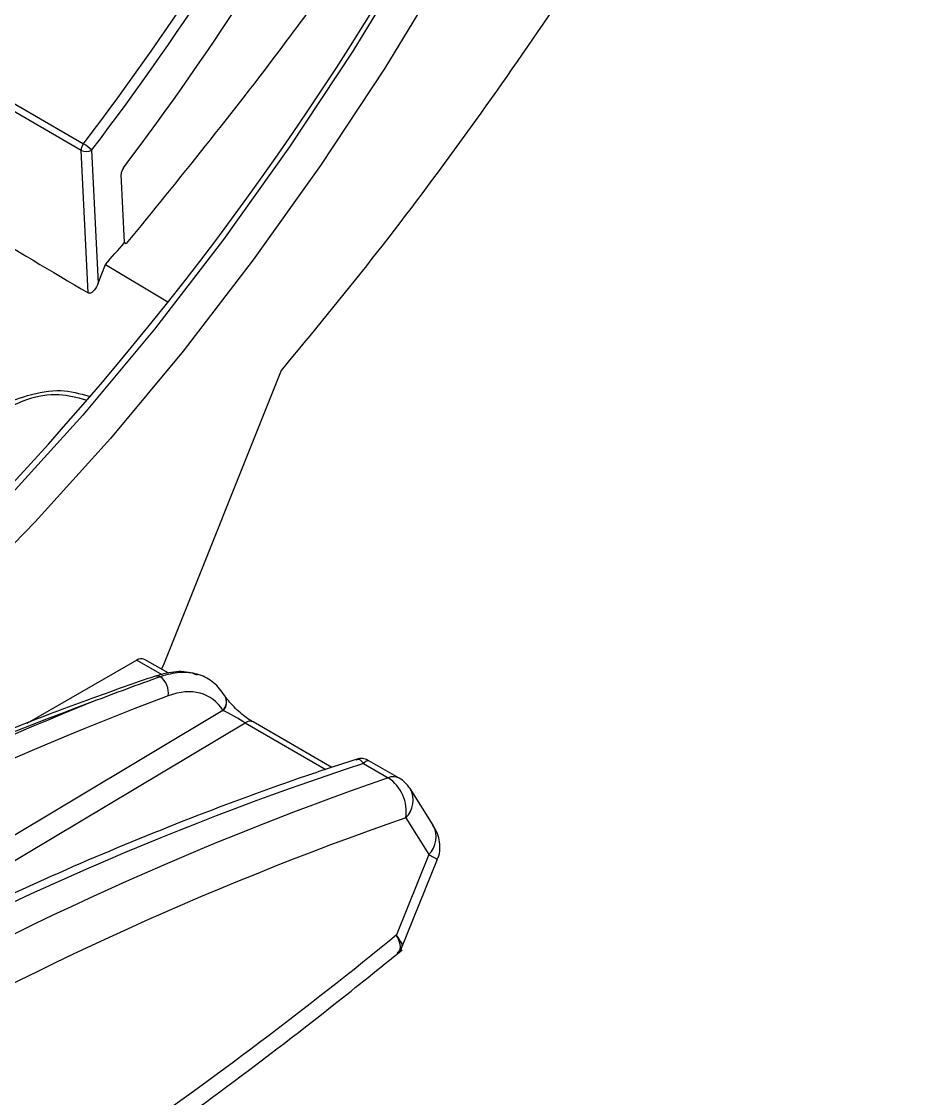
# Model space of a CAD drawing. Extents: x 9.3 to 87.2, y 1.1 to 68.8.
# Drawn here: x 19.113 to 20.85, y 48.453 to 50.535 of the extents above; entities that cross this region are included whole.
import ezdxf

# ---------------------------------------------------------------- set-up
doc = ezdxf.new("R2010")
doc.units = 0
doc.header["$MEASUREMENT"] = 0
doc.layers.add('OBJECT', color=7, linetype='CONTINUOUS')

msp = doc.modelspace()

# ---------------------------------------------------------------- linework, layer by layer
at = {"layer": 'OBJECT'}
for p, q in [((18.9996, 50.4337), (19.2327, 50.2991)), ((19.2281, 50.2862), (18.9996, 50.4181)), ((19.2416, 50.0105), (19.2281, 50.2862)), ((19.2485, 50.2866), (19.2612, 50.0296)), ((19.3121, 50.1078), (19.3056, 50.2395)), ((19.3121, 50.1078), (19.3155, 50.1058)), ((19.2612, 50.0296), (19.2751, 50.0657)), ((19.2751, 50.0657), (19.3961, 49.9932)), ((19.6151, 49.8604), (19.3887, 49.2946)), ((19.336, 49.3003), (19.1234, 49.1776)), ((19.336, 49.3003), (19.3842, 49.2725)), ((19.3965, 49.2755), (19.351, 49.3018)), ((19.3887, 49.2946), (19.3839, 49.2828)), ((19.5067, 49.2305), (19.5063, 49.2312)), ((19.5026, 49.203), (18.3521, 48.5152)), ((18.3734, 48.4785), (19.5457, 49.1793)), ((19.5457, 49.1793), (19.7019, 49.0891)), ((19.713, 49.0928), (19.5607, 49.1808)), ((19.7746, 49.1004), (19.8222, 49.0729)), ((19.8437, 49.072), (19.7849, 49.1059)), ((19.909, 48.981), (19.8646, 49.0519)), ((19.8562, 48.9955), (19.9006, 48.9246)), ((19.8483, 48.7433), (19.9176, 48.9154))]:
    msp.add_line(p, q, dxfattribs=at)
at = {"layer": 'OBJECT', "flags": 128}
for points in [[(20.4056, 51.8669), (20.3369, 51.6638), (20.2595, 51.461), (20.1738, 51.2592), (20.0799, 51.0592), (19.9784, 50.8618), (19.8695, 50.6678), (19.7538, 50.478), (19.6316, 50.293), (19.5035, 50.1136), (19.3699, 49.9405), (19.2314, 49.7744), (19.0885, 49.6159), (18.9418, 49.4657), (18.7918, 49.3243), (18.6391, 49.1923), (18.4844, 49.0701), (18.3282, 48.9584), (18.1711, 48.8574)], [(20.4763, 51.8582), (20.4069, 51.6517), (20.3285, 51.4454), (20.2416, 51.2401), (20.1465, 51.0366), (20.0435, 50.8358), (19.933, 50.6383), (19.8155, 50.4451), (19.6914, 50.2569), (19.5612, 50.0743), (19.4255, 49.8981), (19.2847, 49.7291), (19.1394, 49.5678), (18.9902, 49.4149), (18.8377, 49.271), (18.6825, 49.1367), (18.5251, 49.0124), (18.3662, 48.8988), (18.2065, 48.7962)], [(19.5065, 49.231), (19.5061, 49.2315), (19.5036, 49.2345)], [(19.9006, 48.9246), (19.8593, 48.8219), (19.838, 48.7689)]]:
    msp.add_lwpolyline(points, dxfattribs=at)
at = {"layer": 'OBJECT'}
for centre, radius, start, end in [((13.6275, 54.3056), 5.7745, 316.8236, 348.28427), ((13.6233, 54.3079), 5.8066, 316.79477, 348.31309), ((13.72, 54.2526), 5.558, 316.9433, 348.1645), ((13.7127, 54.2566), 5.6221, 316.8811, 348.2268), ((14.1114, 54.032), 6.0698, 323.64186, 340.30679), ((14.7637, 53.6655), 5.9119, 310.66954, 342.34674), ((19.2508, 50.2852), 0.0227, 142.5606, 177.5181), ((19.1868, 50.2246), 0.0875, 45.0968, 58.3227), ((19.2379, 50.3086), 0.0245, 246.2374, 295.6666), ((35.6667, 77.7561), 32.2429, 238.93517, 239.375), ((19.3447, 49.2881), 0.0151, 65.6771, 125.6352), ((19.3748, 49.2545), 0.0152, 63.5901, 107.7477), ((19.3568, 49.2363), 0.0403, 352.7192, 52.2128), ((19.4855, 49.2196), 0.0238, 315.8814, 28.5901), ((19.486, 49.2193), 0.0236, 315.864, 28.4952), ((19.5544, 49.167), 0.0151, 65.6771, 125.6352), ((21.9366, 42.996), 6.4343, 109.18443, 120.28727), ((19.832, 49.0493), 0.0256, 62.6089, 112.4062), ((19.7778, 49.0073), 0.0793, 351.4687, 55.899), ((19.8137, 49.02), 0.06, 32.094, 60.0027), ((19.8233, 49.0292), 0.0471, 314.2809, 28.7597), ((21.9547, 42.9641), 6.386, 109.18444, 120.28727), ((19.8678, 48.9583), 0.0471, 314.281, 28.7596), ((14.4408, 55.3774), 8.5324, 300.20934, 309.23839)]:
    msp.add_arc(centre, radius, start, end, dxfattribs=at)
for centre, major_axis, ratio, start_param, end_param in [((17.607, 52.0156), (1.8, 3.0715), 0.648999, 4.526217, 5.026158), ((17.6168, 52.0098), (1.8075, 3.0845), 0.648698, 4.526194, 5.026135), ((17.6176, 52.0094), (1.8606, 3.1751), 0.648698, 4.532001, 5.006618), ((19.3169, 50.2453), (0.0076, 0.0129), 0.648698, 1.390408, 2.360337), ((19.368, 49.0375), (0.1072, 0.1922), 0.567218, 5.982042, 6.870344), ((18.2984, 42.2466), (4.1057, 6.8668), 0.587332, 0.628261, 0.794319), ((18.3309, 42.2279), (3.897, 6.9874), 0.567257, 0.610862, 0.77692), ((18.3525, 42.2158), (3.882, 6.9614), 0.567218, 0.587159, 0.776955), ((19.5235, 49.1905), (0.0304, -0.0168), 0.034629, 0.773974, 2.331605), ((18.6244, 42.0585), (4.1053, 6.867), 0.587295, 0.593052, 0.794283)]:
    msp.add_ellipse(centre, major_axis=major_axis, ratio=ratio, start_param=start_param, end_param=end_param, dxfattribs=at)
for points, knots in [([(19.1475, 53.1264), (19.1424, 53.1006), (19.1252, 53.0139), (19.0898, 52.8648), (19.0384, 52.679), (18.9787, 52.4923), (18.9112, 52.3055), (18.8361, 52.1192), (18.7535, 51.9341), (18.664, 51.7509), (18.5677, 51.5703), (18.465, 51.393), (18.3563, 51.2197), (18.2421, 51.0509), (18.1227, 50.8872), (17.9985, 50.7295), (17.8789, 50.5877), (17.7993, 50.5015), (17.7639, 50.4632)], [0, 0, 0, 0, 0.027928, 0.09356, 0.159209, 0.224868, 0.290536, 0.356212, 0.421894, 0.487581, 0.553271, 0.618963, 0.684654, 0.750344, 0.816029, 0.881709, 0.947382, 1, 1, 1, 1]), ([(20.8501, 51.845), (20.81, 51.7565), (20.7274, 51.5743), (20.5886, 51.3028), (20.4376, 51.0306), (20.2816, 50.7728), (20.1224, 50.5291), (19.9607, 50.2993), (19.7921, 50.0751), (19.6741, 49.932), (19.6151, 49.8604)], [0, 0, 0, 0, 0.1245129, 0.2564017, 0.3877582, 0.519647, 0.6389245, 0.7582022, 0.8791012, 1, 1, 1, 1]), ([(20.2608, 51.4939), (20.2451, 51.4642), (20.1726, 51.327), (20.0289, 51.0887), (19.8305, 50.7819), (19.595, 50.4496), (19.4176, 50.2313), (19.3155, 50.1058)], [0, 0, 0, 0, 0.059758, 0.275673, 0.491588, 0.707503, 1, 1, 1, 1]), ([(19.2612, 50.0296), (19.2592, 50.0245), (19.2568, 50.0198), (19.2519, 50.0138), (19.2501, 50.012), (19.246, 50.0097), (19.2436, 50.0093), (19.2416, 50.0105)], [0, 0, 0, 0, 0.5, 0.5, 0.75, 0.75, 1, 1, 1, 1]), ([(19.0032, 49.7399), (19.0081, 49.7453), (19.042, 49.7829), (19.1081, 49.8101), (19.1863, 49.8266), (19.2255, 49.8158), (19.2437, 49.8108)], [0, 0, 0, 0, 0.075428, 0.522653, 0.778933, 1, 1, 1, 1]), ([(19.2374, 49.8034), (19.2203, 49.8079), (19.1828, 49.8178), (19.1138, 49.806), (19.0679, 49.7774), (19.0415, 49.7609)], [0, 0, 0, 0, 0.260722, 0.574719, 1, 1, 1, 1]), ([(19.4534, 49.2713), (19.4476, 49.2734), (19.4303, 49.2794), (19.4015, 49.2778), (19.3794, 49.2716), (19.3702, 49.269)], [0, 0, 0, 0, 0.22841, 0.676501, 1, 1, 1, 1]), ([(19.3702, 49.269), (19.3309, 49.2553), (19.2171, 49.2158), (19.0275, 49.1422), (18.8014, 49.0445), (18.5746, 48.9361), (18.4018, 48.846), (18.3048, 48.7923), (18.2835, 48.7805)], [0, 0, 0, 0, 0.1095451, 0.3175577, 0.5255859, 0.7336226, 0.9416639, 1, 1, 1, 1]), ([(19.5036, 49.2345), (19.4974, 49.2444), (19.4899, 49.2525), (19.4727, 49.2655), (19.4631, 49.2702), (19.4422, 49.276), (19.4307, 49.277), (19.4068, 49.2753), (19.3944, 49.2727), (19.3815, 49.2681)], [0, 0, 0, 0, 0.25, 0.25, 0.5, 0.5, 0.75, 0.75, 1, 1, 1, 1]), ([(19.5607, 49.1808), (19.5581, 49.1823), (19.5525, 49.1857), (19.5417, 49.1938), (19.5294, 49.2044), (19.5174, 49.2165), (19.5099, 49.2257), (19.5074, 49.2295), (19.5067, 49.2305)], [0, 0, 0, 0, 0.127826, 0.284911, 0.46899, 0.681325, 0.914681, 1, 1, 1, 1]), ([(19.7847, 49.1059), (19.7816, 49.1074), (19.7752, 49.1103), (19.7662, 49.1106), (19.7614, 49.1087), (19.76, 49.1082)], [0, 0, 0, 0, 0.3991509, 0.8256494, 1, 1, 1, 1]), ([(19.76, 49.1083), (19.728, 49.0979), (19.6215, 49.0631), (19.4393, 48.9958), (19.2132, 48.9028), (18.9861, 48.7987), (18.7773, 48.6942), (18.6444, 48.6211), (18.5873, 48.5898)], [0, 0, 0, 0, 0.082844, 0.275808, 0.468795, 0.661802, 0.85482, 1, 1, 1, 1]), ([(19.7603, 49.1074), (19.7616, 49.1081), (19.7646, 49.1099), (19.7686, 49.1072), (19.7716, 49.1044), (19.773, 49.1027), (19.7738, 49.1017), (19.7742, 49.1011), (19.7744, 49.1008), (19.7745, 49.1005), (19.7746, 49.1004), (19.7746, 49.1004)], [0, 0, 0, 0, 0.268888, 0.629697, 0.802367, 0.893204, 0.942095, 0.968572, 0.982938, 0.992757, 1, 1, 1, 1]), ([(19.7746, 49.1004), (19.7747, 49.1004), (19.7747, 49.1005), (19.7749, 49.1007), (19.7751, 49.101), (19.7755, 49.1014), (19.7762, 49.1023), (19.7775, 49.1037), (19.78, 49.1057), (19.7828, 49.1075), (19.784, 49.1057), (19.7843, 49.1051)], [0, 0, 0, 0, 0.008095, 0.019019, 0.035022, 0.064477, 0.118837, 0.219841, 0.412042, 0.817445, 1, 1, 1, 1]), ([(19.9172, 48.9155), (19.9176, 48.9161), (19.9213, 48.9222), (19.9225, 48.9356), (19.9215, 48.9529), (19.9165, 48.9682), (19.9114, 48.9766), (19.9088, 48.9808)], [0, 0, 0, 0, 0.030397, 0.295177, 0.530802, 0.766832, 1, 1, 1, 1]), ([(19.9006, 48.9246), (19.9038, 48.9228), (19.9122, 48.9181), (19.9181, 48.9149), (19.9169, 48.9156), (19.9167, 48.9158)], [0, 0, 0, 0, 0.330185, 0.862945, 1, 1, 1, 1]), ([(19.8401, 48.7334), (19.8424, 48.736), (19.8478, 48.7418), (19.8445, 48.7549), (19.84, 48.765), (19.8384, 48.768), (19.838, 48.7688), (19.838, 48.7689)], [0, 0, 0, 0, 0.358708, 0.817393, 0.951182, 0.994234, 1, 1, 1, 1]), ([(19.838, 48.7689), (19.838, 48.7688), (19.8387, 48.7679), (19.8406, 48.7653), (19.8461, 48.7567), (19.8507, 48.7479), (19.8478, 48.7446), (19.8471, 48.7438)], [0, 0, 0, 0, 0.007279, 0.081154, 0.232248, 0.815844, 1, 1, 1, 1]), ([(18.7081, 47.9466), (18.7475, 47.9696), (18.8618, 48.0364), (19.0506, 48.1547), (19.2741, 48.3044), (19.4965, 48.464), (19.6882, 48.6099), (19.8053, 48.7045), (19.8493, 48.7399)], [0, 0, 0, 0, 0.102807, 0.297862, 0.492901, 0.687918, 0.882909, 1, 1, 1, 1]), ([(19.8399, 48.7333), (19.8437, 48.7361), (19.8478, 48.7393), (19.8483, 48.7438), (19.8483, 48.7443)], [0, 0, 0, 0, 0.8997057, 1, 1, 1, 1])]:
    msp.add_open_spline(points, degree=3, knots=knots, dxfattribs=at)
for points in [[(19.2751, 50.0657), (19.2875, 50.0797), (19.2998, 50.0937), (19.3121, 50.1078)], [(19.3815, 49.2681), (19.3377, 49.2526), (19.2937, 49.2364), (19.2497, 49.2195)], [(19.5026, 49.203), (19.5027, 49.2029), (19.5028, 49.2029), (19.5029, 49.2028)]]:
    msp.add_open_spline(points, degree=3, dxfattribs=at)

doc.saveas('drawing.dxf')
